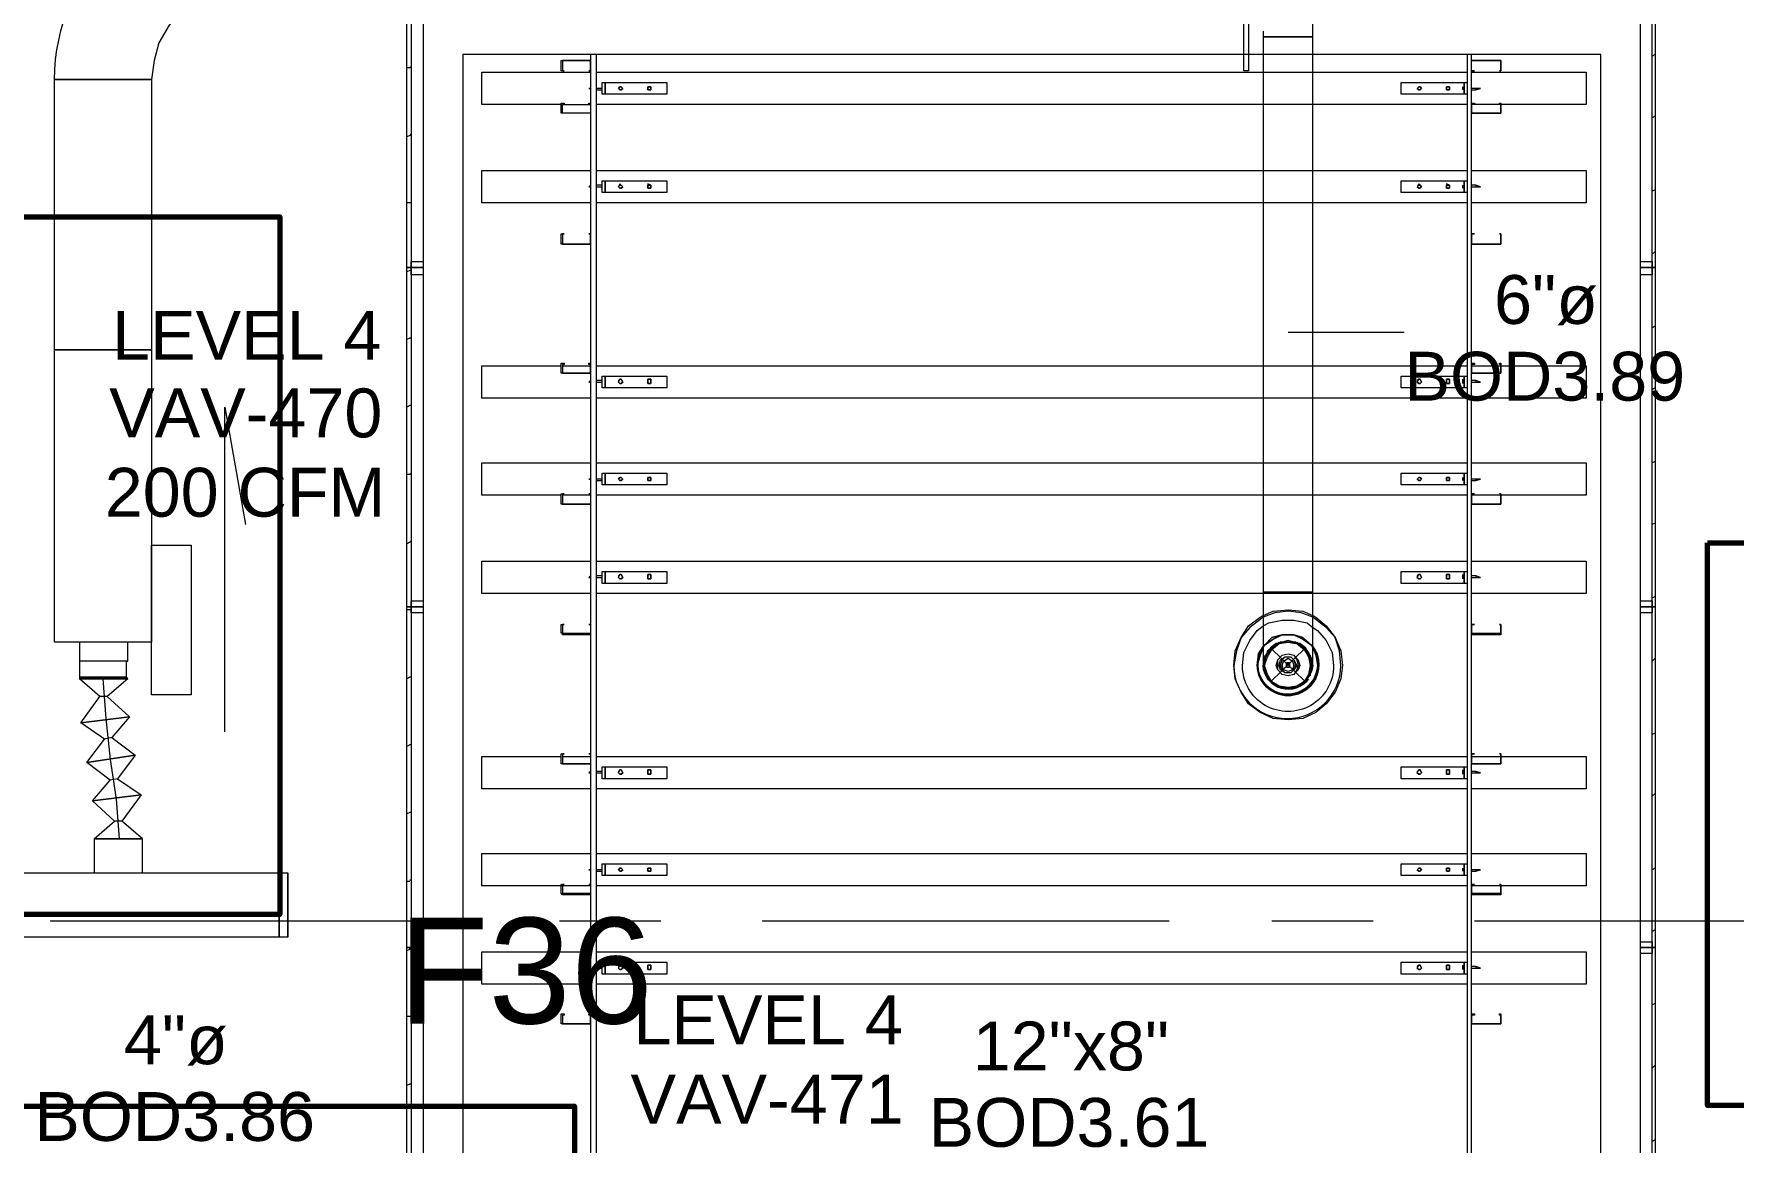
# Model space of a CAD drawing. Header units: metres. Extents: x 39 to 278, y -7 to 151.
# Drawn here: x 76.06 to 81.36, y 15.42 to 18.88 of the extents above; entities that cross this region are included whole.
import ezdxf

# ---------------------------------------------------------------- set-up
doc = ezdxf.new("R2010")
doc.units = ezdxf.units.M
doc.layers.add('HVAC - Ductos', color=5, linetype='Continuous', lineweight=50)
doc.layers.add('PDF_Geometry', color=7, linetype='Continuous', true_color=0xaaaaaa)
doc.layers.add('PDF_Text', color=7, linetype='Continuous')
doc.styles.add('PDF Arial-BoldMT-Identity-H', font='arial.ttf')
doc.styles.add('PDF Helvetica', font='')
doc.styles.get('PDF Helvetica').set_extended_font_data('Helvetica')

msp = doc.modelspace()

# ---------------------------------------------------------------- linework, layer by layer
at = {"layer": 'HVAC - Ductos', "lineweight": 0}
for points in [[(76.7307, 19.3498), (76.7307, 19.0427), (76.6711, 19.0382), (76.6115, 19.0198), (76.5611, 18.9923), (76.5153, 18.9556), (76.4786, 18.9098), (76.4465, 18.8548), (76.4328, 18.7998), (76.4236, 18.7402), (76.1211, 18.7402, -0.409417)], [(79.8749, 16.9114, 1.306953), (80.049, 16.9664), (80.0582, 16.9436), (80.0628, 16.9114, -1.325663), (79.8932, 16.9664), (79.884, 16.9436), (79.8749, 16.9114, 0.970245), (80.0674, 16.9114), (80.0628, 16.9481), (80.049, 16.971, -1.361524)], [(79.8932, 16.9114, 0.700946), (80.0353, 16.8702, -0.69731)]]:
    msp.add_lwpolyline(points, format="xyb", close=True, dxfattribs=at)
for points in [[(79.8932, 18.9648), (79.8932, 18.9465), (79.8474, 18.9465), (79.8474, 18.7677), (79.8336, 18.7677), (79.8336, 18.9465), (79.8474, 18.9465)], [(79.8932, 18.8914), (79.8932, 18.8732), (79.8978, 18.8732), (79.907, 18.8732), (79.9162, 18.8732), (79.9345, 18.8732), (79.9528, 18.8732), (79.9712, 18.8732), (79.9895, 18.8732), (80.0078, 18.8732), (80.0262, 18.8732), (80.0353, 18.8732), (80.0445, 18.8732), (80.049, 18.8732), (80.049, 18.9648)], [(79.9712, 17.9519), (80.3332, 17.9519)], [(76.6528, 16.7052), (76.6528, 17.7181), (76.7169, 17.3515)], [(80.049, 16.9114), (80.049, 16.9206), (80.049, 16.939), (80.049, 16.9664), (80.049, 17.0077), (80.049, 17.0536), (80.049, 17.1086), (80.049, 17.1406), (80.0445, 17.1406), (80.0353, 17.1406), (80.0262, 17.1406), (80.0078, 17.1406), (79.9895, 17.1406), (79.9712, 17.1406), (79.9528, 17.1406), (79.9345, 17.1406), (79.9162, 17.1406), (79.907, 17.1406), (79.8978, 17.1406), (79.8932, 17.1406), (79.8932, 17.0902), (79.8932, 17.0398), (79.8932, 16.994), (79.8932, 16.9573), (79.8932, 16.9298), (79.8932, 16.916)], [(79.8932, 17.0673), (79.9253, 17.081), (79.9712, 17.0856), (80.017, 17.081), (80.049, 17.0673)], [(79.8932, 17.0627), (79.8886, 17.0581), (79.852, 17.0306), (79.8245, 16.9986), (79.8108, 16.9573), (79.8016, 16.9114), (79.8062, 16.9573), (79.8245, 16.9986), (79.8474, 17.0352), (79.884, 17.0627), (79.8932, 17.0673)], [(80.049, 17.0627), (80.0124, 17.0765), (79.9712, 17.081), (79.9299, 17.0765), (79.8932, 17.0627)], [(79.8932, 17.0352), (79.9116, 17.0444), (79.9528, 17.0536), (79.9895, 17.0536), (80.0308, 17.0444), (80.049, 17.0306)], [(76.3503, 16.9252), (76.3503, 16.9848), (76.3457, 16.9848), (76.3411, 16.9848), (76.3274, 16.9848), (76.309, 16.9848), (76.2907, 16.9848), (76.2724, 16.9848), (76.2541, 16.9848), (76.2403, 16.9848), (76.2265, 16.9848), (76.2128, 16.9848), (76.2036, 16.9848), (76.199, 16.9848), (76.199, 16.9252), (76.199, 16.8748), (76.199, 16.8702), (76.2036, 16.8702), (76.2174, 16.8702), (76.2449, 16.8702), (76.2724, 16.8702), (76.2998, 16.8702), (76.3274, 16.8702), (76.3411, 16.8702), (76.3503, 16.8702), (76.2861, 16.8152), (76.2632, 16.8152)], [(80.0445, 16.9206), (80.0445, 16.9344), (80.0353, 16.9527), (80.0262, 16.9664), (80.0078, 16.9802), (79.9895, 16.9848), (79.9712, 16.9894), (79.9528, 16.9848), (79.9345, 16.9802), (79.9162, 16.9664), (79.907, 16.9527), (79.8978, 16.9344), (79.8978, 16.9206)], [(79.8978, 16.939), (79.9024, 16.9436), (79.9208, 16.9664), (79.9345, 16.9756), (79.9528, 16.9848), (79.9712, 16.9848), (79.9895, 16.9848), (80.0078, 16.9756), (80.0216, 16.9664), (80.0353, 16.9481), (80.0399, 16.9344), (80.0445, 16.9114), (80.0399, 16.8931), (80.0353, 16.8748), (80.0216, 16.861), (80.0078, 16.8473), (79.9895, 16.8427), (79.9712, 16.8381), (79.9528, 16.8427), (79.9345, 16.8473), (79.9208, 16.861), (79.907, 16.8748), (79.8978, 16.8931), (79.8978, 16.9114), (79.8978, 16.9344), (79.907, 16.9481), (79.9208, 16.9664), (79.939, 16.9802), (79.9436, 16.9848)], [(79.9436, 16.9848), (79.9436, 16.9848)], [(79.9436, 16.9802), (79.9712, 16.9848), (79.994, 16.9802)], [(79.9986, 16.9848), (80.0032, 16.9802), (80.0216, 16.9664), (80.0353, 16.9436)], [(79.9986, 16.9848), (79.9986, 16.9848)], [(79.9024, 16.8885), (79.8978, 16.9114), (79.9024, 16.939)], [(79.9024, 16.9436), (79.9024, 16.9436)], [(80.0399, 16.9436), (80.0399, 16.939), (80.0445, 16.9114), (80.0399, 16.8885)], [(80.0399, 16.9436), (80.0399, 16.9436)], [(76.2861, 16.8152), (76.3549, 16.751), (76.2036, 16.7327), (76.2632, 16.8152), (76.199, 16.8702), (76.2036, 16.8702), (76.2174, 16.8702), (76.2449, 16.8702), (76.2724, 16.8702), (76.2998, 16.8702), (76.3274, 16.8702), (76.3411, 16.8702), (76.3503, 16.8702), (76.199, 16.8702), (76.3503, 16.8702), (76.3457, 16.8748), (76.3411, 16.8748), (76.3274, 16.8748), (76.2998, 16.8748), (76.2724, 16.8748), (76.2449, 16.8748), (76.2219, 16.8748), (76.2036, 16.8748), (76.199, 16.8748), (76.2036, 16.8748), (76.2219, 16.8748), (76.2449, 16.8748), (76.2724, 16.8748), (76.2998, 16.8748), (76.3274, 16.8748), (76.3411, 16.8748), (76.3457, 16.8748), (76.3457, 16.9252), (76.3503, 16.9252), (76.3457, 16.9252), (76.3411, 16.9252), (76.3274, 16.9252), (76.309, 16.9252), (76.2907, 16.9252), (76.2724, 16.9252), (76.2541, 16.9252), (76.2357, 16.9252), (76.2174, 16.9252), (76.2082, 16.9252), (76.199, 16.9252)], [(76.3274, 16.9252), (76.309, 16.9252), (76.2907, 16.9252), (76.2724, 16.9252), (76.2541, 16.9252), (76.2357, 16.9252), (76.2219, 16.9252)], [(79.8932, 16.916), (79.8932, 16.9114)], [(79.8932, 16.9114), (79.8932, 16.9114)], [(79.9024, 16.8794), (79.9024, 16.884), (79.8978, 16.8885)], [(79.939, 16.8473), (79.9208, 16.861), (79.9024, 16.884)], [(80.0353, 16.884), (80.0216, 16.861), (80.0032, 16.8473)], [(80.0399, 16.8885), (80.0399, 16.884), (80.0399, 16.8794)], [(80.049, 16.9114), (80.049, 16.9114)], [(80.049, 16.9114), (80.049, 16.9114)], [(80.049, 16.9114), (80.049, 16.9114)], [(76.2724, 16.8702), (76.2815, 16.7464), (76.2952, 16.6181), (76.3136, 16.4944), (76.3228, 16.3706)], [(79.9436, 16.8427), (79.939, 16.8427)], [(79.994, 16.8427), (79.9712, 16.8381), (79.9436, 16.8427)], [(80.0032, 16.8427), (79.9986, 16.8427)], [(80.0353, 16.8702), (80.0353, 16.8702)], [(80.0353, 16.8702), (80.0353, 16.8702)], [(76.2998, 16.6868), (76.3732, 16.6319), (76.2219, 16.609), (76.2769, 16.6823), (76.2036, 16.7327), (76.3549, 16.751), (76.2998, 16.6868), (76.2769, 16.6823)], [(76.3182, 16.5585), (76.3915, 16.5081), (76.2403, 16.4898), (76.2952, 16.554), (76.2219, 16.609), (76.3732, 16.6319), (76.3182, 16.5585), (76.2952, 16.554)], [(76.2449, 16.3706), (76.2449, 16.2652), (76.2495, 16.2652), (76.2541, 16.2652), (76.2678, 16.2652), (76.2861, 16.2652), (76.3044, 16.2652), (76.3228, 16.2652), (76.3411, 16.2652), (76.3595, 16.2652), (76.3778, 16.2652), (76.3869, 16.2652), (76.3961, 16.2652), (76.3961, 16.3706), (76.2449, 16.3706), (76.309, 16.4256), (76.2403, 16.4898), (76.3915, 16.5081), (76.3319, 16.4256), (76.309, 16.4256)], [(76.3961, 16.3706), (76.3319, 16.4256)], [(76.8498, 16.0635), (76.8224, 16.0635), (76.8224, 16.2652), (76.8498, 16.2652)], [(76.8498, 16.2652), (76.8498, 16.0635), (76.8498, 16.2652)]]:
    msp.add_lwpolyline(points, dxfattribs=at)
for points in [[(79.8932, 17.1406), (79.8978, 17.1406), (79.907, 17.1406), (79.9162, 17.1406), (79.9345, 17.1406), (79.9528, 17.1406), (79.9712, 17.1406), (79.9895, 17.1406), (80.0078, 17.1406), (80.0262, 17.1406), (80.0353, 17.1406), (80.0445, 17.1406), (80.049, 17.1406), (80.049, 18.8732), (80.0445, 18.8732), (80.0353, 18.8732), (80.0262, 18.8732), (80.0078, 18.8732), (79.9895, 18.8732), (79.9712, 18.8732), (79.9528, 18.8732), (79.9345, 18.8732), (79.9162, 18.8732), (79.907, 18.8732), (79.8978, 18.8732), (79.8932, 18.8732)], [(76.1211, 17.8969), (76.1211, 18.7402), (76.4236, 18.7402), (76.4236, 17.8969)], [(76.1211, 16.9848), (76.1211, 17.8969), (76.4236, 17.8969), (76.4236, 16.9848)], [(76.5474, 16.8198), (76.4236, 16.8198), (76.4236, 17.2873), (76.5474, 17.2873)], [(79.8932, 16.9664), (79.8978, 16.9756), (79.9253, 16.994), (79.9528, 17.0077), (79.9895, 17.0077), (80.017, 16.994), (80.0445, 16.9756), (80.017, 16.9986), (79.9895, 17.0077), (79.9528, 17.0077), (79.9208, 16.9986), (79.8978, 16.9756), (79.8932, 16.971), (79.8978, 16.9756)], [(80.0445, 16.9756), (80.017, 16.994), (79.9895, 17.0077), (79.9528, 17.0077), (79.9253, 16.994), (79.8978, 16.9756), (79.9208, 16.9986), (79.9528, 17.0077), (79.9895, 17.0077), (80.017, 16.9986), (80.0445, 16.9756), (80.049, 16.971), (80.0445, 16.9756), (80.049, 16.9664)], [(80.0353, 16.884), (80.0216, 16.861), (79.9986, 16.8473), (79.9712, 16.8427), (79.9436, 16.8473), (79.9208, 16.861), (79.907, 16.884), (79.8978, 16.9114), (79.907, 16.939), (79.9208, 16.9618), (79.9436, 16.9802), (79.9712, 16.9848), (79.9986, 16.9802), (80.0216, 16.9618), (80.0353, 16.939), (80.0399, 16.9114)], [(79.8932, 16.971), (79.8795, 16.9481), (79.8749, 16.9114), (79.8795, 16.9481)], [(80.0032, 16.8977), (79.9895, 16.884), (79.9712, 16.8794), (79.9528, 16.884), (79.939, 16.8977), (79.9345, 16.9114), (79.939, 16.9298), (79.9528, 16.9436), (79.9712, 16.9481), (79.9895, 16.9436), (80.0032, 16.9298), (80.0078, 16.9114)], [(79.9986, 16.8977), (79.9895, 16.884), (79.9712, 16.8794), (79.9528, 16.884), (79.939, 16.8977), (79.939, 16.9114), (79.939, 16.9298), (79.9528, 16.9436), (79.9712, 16.9481), (79.9895, 16.9436), (79.9986, 16.9298), (80.0032, 16.9114)], [(79.9895, 16.8977), (79.9803, 16.8885), (79.962, 16.8885), (79.9482, 16.8977), (79.9436, 16.9114), (79.9482, 16.9298), (79.962, 16.939), (79.9803, 16.939), (79.9895, 16.9298), (79.9986, 16.9114)], [(79.9895, 16.8977), (79.9803, 16.8885), (79.962, 16.8885), (79.9528, 16.8977), (79.9482, 16.9114), (79.9528, 16.9298), (79.962, 16.939), (79.9803, 16.939), (79.9895, 16.9298), (79.994, 16.9114)], [(79.9849, 16.8977), (79.9712, 16.8931), (79.9574, 16.8977), (79.9528, 16.9114), (79.9574, 16.9252), (79.9712, 16.9344), (79.9849, 16.9252), (79.9895, 16.9114)], [(76.199, 16.8748), (76.2082, 16.8748), (76.2219, 16.8748), (76.2357, 16.8748), (76.2541, 16.8748), (76.2724, 16.8748), (76.2907, 16.8748), (76.309, 16.8748), (76.3274, 16.8748), (76.3365, 16.8748), (76.3457, 16.8748), (76.3365, 16.8748), (76.3274, 16.8748), (76.309, 16.8748), (76.2907, 16.8748), (76.2724, 16.8748), (76.2541, 16.8748), (76.2357, 16.8748), (76.2219, 16.8748), (76.2082, 16.8748)], [(79.8978, 16.9206), (79.8932, 16.9114)], [(79.9666, 16.916), (79.9666, 16.9114), (79.9666, 16.9206), (79.9758, 16.9206), (79.9758, 16.9114), (79.9758, 16.916)], [(79.9758, 16.9069), (79.9758, 16.9114), (79.9758, 16.9069), (79.9666, 16.9069), (79.9666, 16.9114), (79.9666, 16.9069)], [(80.0353, 16.8748), (80.0445, 16.8931), (80.049, 16.9114), (80.0445, 16.9206), (80.049, 16.9114), (80.0445, 16.8931)], [(76.3228, 16.3706), (76.3044, 16.3706), (76.2861, 16.3706), (76.2678, 16.3706), (76.2541, 16.3706), (76.2495, 16.3706), (76.2449, 16.3706), (76.2495, 16.3706), (76.2541, 16.3706), (76.2678, 16.3706), (76.2861, 16.3706), (76.3044, 16.3706), (76.3228, 16.3706), (76.3411, 16.3706), (76.3595, 16.3706), (76.3778, 16.3706), (76.3869, 16.3706), (76.3961, 16.3706), (76.3869, 16.3706), (76.3778, 16.3706), (76.3595, 16.3706), (76.3411, 16.3706)], [(73.5269, 16.2652), (76.8224, 16.2652), (76.8224, 16.0635), (73.5269, 16.0635)]]:
    msp.add_lwpolyline(points, close=True, dxfattribs=at)
for points in [[(80.049, 17.0673), (80.0582, 17.0627), (80.0903, 17.0352), (80.1178, 16.9986), (80.1362, 16.9573), (80.1408, 16.9114), (80.1362, 16.8702), (80.1178, 16.829), (80.0903, 16.7923), (80.0582, 16.7648), (80.017, 16.7464), (79.9712, 16.7418), (79.9253, 16.7464), (79.884, 16.7648), (79.8474, 16.7923), (79.8245, 16.829), (79.8062, 16.8702), (79.8016, 16.9114, 0.986365), (80.1362, 16.9114), (80.1316, 16.9573), (80.1178, 16.9986), (80.0903, 17.0306), (80.0536, 17.0581), (80.049, 17.0627)], [(80.049, 17.0306), (80.0628, 17.0214), (80.0903, 16.9894), (80.1086, 16.9527), (80.1132, 16.9114, -1.008371), (79.8291, 16.9114), (79.8336, 16.9527), (79.852, 16.9894), (79.8749, 17.0214), (79.8932, 17.0352)]]:
    msp.add_lwpolyline(points, format="xyb", dxfattribs=at)
at = {"layer": 'PDF_Geometry', "lineweight": 0}
for points in [[(77.3952, 23.2457), (77.3952, 20.2711), (77.2715, 20.2711), (77.2715, 14.9819), (77.2624, 14.9864), (77.2624, 14.9819), (77.2624, 14.9864), (77.2715, 14.9864)], [(81.0712, 14.9819), (81.0712, 20.2711)], [(80.5303, 14.9819), (80.544, 14.9819), (80.544, 18.8182), (80.5303, 18.8182), (80.5303, 14.9819), (77.8124, 14.9819), (77.8124, 18.8182), (77.794, 18.8182), (77.794, 14.9819), (77.707, 14.9819), (77.707, 15.0094), (77.7115, 15.0094), (77.7024, 15.0094), (77.7024, 14.9819), (77.707, 14.9819), (77.5374, 14.9819)], [(77.794, 18.7677), (77.7894, 18.7677), (77.794, 18.7677), (77.794, 18.7998), (77.707, 18.7998), (77.707, 18.7677), (77.7115, 18.7677), (77.7024, 18.7677), (77.7024, 18.7998), (77.707, 18.7998), (77.794, 18.7998)], [(77.707, 18.7998), (77.707, 18.7998)], [(77.794, 18.7998), (77.794, 18.7998)], [(77.794, 18.7998), (77.794, 18.7998)], [(80.544, 18.7677), (80.544, 18.7998), (80.6358, 18.7998), (80.6358, 18.7677), (80.6312, 18.7677), (80.6358, 18.7677), (80.6358, 18.7998), (80.544, 18.7998)], [(80.544, 18.7998), (80.544, 18.7998)], [(80.544, 18.7998), (80.544, 18.7998)], [(80.6358, 18.7998), (80.6358, 18.7998)], [(80.6358, 18.7998), (80.6358, 18.7998)], [(81.117, 18.8182), (81.1078, 18.8136)], [(77.2349, 18.7814), (77.2303, 18.7769), (77.2211, 18.7769)], [(77.7024, 18.6623), (77.4549, 18.6623), (77.4549, 18.7632), (77.794, 18.7632)], [(77.7115, 18.7677), (77.7115, 18.7677)], [(77.7894, 18.7677), (77.7894, 18.7677)], [(77.8124, 18.7632), (80.5303, 18.7632)], [(80.544, 18.7632), (80.9016, 18.7632), (80.9016, 18.6623), (80.6358, 18.6623), (80.544, 18.6623)], [(80.5532, 18.7677), (80.5532, 18.7677)], [(80.6312, 18.7677), (80.6312, 18.7677)], [(77.7894, 18.7127), (77.794, 18.7127), (77.7894, 18.7127)], [(77.8307, 18.7127), (77.8124, 18.7127)], [(77.8124, 18.7082), (77.8307, 18.7082)], [(77.8398, 18.7173), (77.8398, 18.7173)], [(77.8398, 18.7082), (77.8398, 18.7036)], [(80.5212, 18.7173), (80.5212, 18.7173)], [(80.5212, 18.7036), (80.5212, 18.7082)], [(80.544, 18.7082), (80.5578, 18.7082), (80.5716, 18.7127), (80.5578, 18.7127), (80.544, 18.7127)], [(80.5578, 18.7127), (80.5578, 18.7082)], [(80.5578, 18.7127), (80.5578, 18.7127)], [(77.794, 18.6348), (77.707, 18.6348), (77.707, 18.6623), (77.794, 18.6623), (77.794, 18.6348), (77.707, 18.6348), (77.7024, 18.6348), (77.7024, 18.6669), (77.7115, 18.6669), (77.7115, 18.6623), (77.707, 18.6623)], [(77.707, 18.6348), (77.707, 18.6348)], [(77.794, 18.6623), (77.7894, 18.6623), (77.7894, 18.6669), (77.794, 18.6669)], [(77.794, 18.6348), (77.794, 18.6348)], [(77.794, 18.6348), (77.794, 18.6348)], [(80.5303, 18.6623), (77.8124, 18.6623)], [(80.544, 18.6669), (80.5532, 18.6669), (80.5532, 18.6623), (80.544, 18.6623), (80.544, 18.6348), (80.6358, 18.6348), (80.6358, 18.6623), (80.6312, 18.6623), (80.6312, 18.6669), (80.6358, 18.6669), (80.6358, 18.6348), (80.544, 18.6348)], [(80.544, 18.6348), (80.544, 18.6348)], [(80.544, 18.6348), (80.544, 18.6348)], [(80.6358, 18.6348), (80.6358, 18.6348)], [(80.6358, 18.6348), (80.6358, 18.6348)], [(81.117, 18.6256), (81.1078, 18.621)], [(77.2349, 18.5706), (77.2303, 18.566), (77.2211, 18.5614)], [(77.794, 18.3552), (77.4549, 18.3552), (77.4549, 18.456), (77.794, 18.456)], [(77.8124, 18.456), (80.5303, 18.456)], [(77.8398, 18.4148), (77.8398, 18.4102)], [(80.5212, 18.4102), (80.5212, 18.4148)], [(80.544, 18.456), (80.9016, 18.456), (80.9016, 18.3552), (80.544, 18.3552)], [(77.794, 18.4102), (77.7894, 18.4056), (77.794, 18.4056)], [(77.8307, 18.4102), (77.8124, 18.4102)], [(77.8124, 18.4056), (77.8307, 18.4056)], [(77.8398, 18.401), (77.8398, 18.401)], [(80.5212, 18.401), (80.5212, 18.401)], [(80.544, 18.4056), (80.5578, 18.4056), (80.5716, 18.4056), (80.5578, 18.4102), (80.544, 18.4102)], [(80.5578, 18.4102), (80.5578, 18.4056)], [(80.5578, 18.4056), (80.5578, 18.4056)], [(81.117, 18.3964), (81.1078, 18.3919)], [(77.2349, 18.3552), (77.2303, 18.3552), (77.2211, 18.3552)], [(80.5303, 18.3552), (77.8124, 18.3552)], [(77.7115, 18.259), (77.7115, 18.259)], [(77.7894, 18.259), (77.7894, 18.259)], [(77.794, 18.2269), (77.794, 18.2314), (77.794, 18.259)], [(80.544, 18.259), (80.5532, 18.259), (80.544, 18.259), (80.544, 18.2314), (80.544, 18.2269), (80.6358, 18.2269), (80.6358, 18.2314), (80.6358, 18.259), (80.6358, 18.2314), (80.6358, 18.2269), (80.544, 18.2269)], [(80.5532, 18.259), (80.5532, 18.259)], [(80.6312, 18.259), (80.6312, 18.259)], [(77.794, 18.2269), (77.794, 18.2269)], [(80.544, 18.2269), (80.544, 18.2269)], [(81.117, 18.204), (81.1078, 18.1948)], [(77.2349, 18.1444), (77.2303, 18.1444), (77.2211, 18.1398)], [(81.117, 17.9702), (81.1078, 17.9656)], [(77.2349, 17.9336), (77.2303, 17.9336), (77.2211, 17.929)], [(77.794, 17.7456), (77.4549, 17.7456), (77.4549, 17.8464), (77.7024, 17.8464)], [(77.707, 17.8464), (77.794, 17.8464)], [(77.794, 17.8236), (77.794, 17.851), (77.7894, 17.851), (77.7894, 17.8556), (77.794, 17.8556)], [(77.8124, 17.8464), (80.5303, 17.8464)], [(80.544, 17.8556), (80.5532, 17.8556), (80.5532, 17.851), (80.544, 17.851), (80.544, 17.8236), (80.6358, 17.8236), (80.6358, 17.851), (80.6312, 17.851), (80.6312, 17.8556), (80.6358, 17.8556), (80.6358, 17.8236), (80.544, 17.8236)], [(80.544, 17.8464), (80.6358, 17.8464), (80.9016, 17.8464), (80.9016, 17.7456), (80.544, 17.7456)], [(77.707, 17.8236), (77.707, 17.8236)], [(77.794, 17.8006), (77.7894, 17.796), (77.794, 17.796)], [(77.794, 17.8236), (77.794, 17.8236)], [(77.794, 17.8236), (77.794, 17.8236)], [(77.8307, 17.8006), (77.8124, 17.8006)], [(77.8124, 17.796), (77.8307, 17.796)], [(77.8398, 17.8052), (77.8398, 17.8006)], [(77.8398, 17.7914), (77.8398, 17.7914)], [(80.5212, 17.8006), (80.5212, 17.8052)], [(80.5212, 17.7914), (80.5212, 17.7914)], [(80.544, 17.8236), (80.544, 17.8236)], [(80.544, 17.8236), (80.544, 17.8236)], [(80.544, 17.796), (80.5578, 17.796), (80.5716, 17.796), (80.5578, 17.8006), (80.544, 17.8006)], [(80.5578, 17.8006), (80.5578, 17.796)], [(80.5578, 17.796), (80.5578, 17.796)], [(80.6358, 17.8236), (80.6358, 17.8236)], [(80.6358, 17.8236), (80.6358, 17.8236)], [(81.117, 17.7777), (81.1078, 17.7731)], [(77.2349, 17.7227), (77.2303, 17.7227), (77.2211, 17.7181)], [(80.5303, 17.7456), (77.8124, 17.7456)], [(77.2349, 17.5118), (77.2303, 17.5073), (77.2211, 17.5073)], [(77.7024, 17.4431), (77.4549, 17.4431), (77.4549, 17.544), (77.794, 17.544)], [(77.8124, 17.544), (80.5303, 17.544)], [(80.544, 17.544), (80.9016, 17.544), (80.9016, 17.4431), (80.6358, 17.4431), (80.544, 17.4431)], [(81.117, 17.5486), (81.1078, 17.544)], [(77.7894, 17.4936), (77.794, 17.4936), (77.7894, 17.4936)], [(77.8307, 17.4936), (77.8124, 17.4936)], [(77.8124, 17.489), (77.8307, 17.489)], [(77.8398, 17.4981), (77.8398, 17.4981)], [(77.8398, 17.489), (77.8398, 17.4844)], [(80.5212, 17.4981), (80.5212, 17.4981)], [(80.5212, 17.4844), (80.5212, 17.489)], [(80.544, 17.489), (80.5578, 17.489), (80.5716, 17.4936), (80.5578, 17.4936), (80.544, 17.4936)], [(80.5578, 17.4936), (80.5578, 17.489)], [(80.5578, 17.4936), (80.5578, 17.4936)], [(77.794, 17.4477), (77.794, 17.4156), (77.707, 17.4156), (77.7024, 17.4156), (77.7024, 17.4477), (77.7115, 17.4477), (77.707, 17.4477), (77.707, 17.4156), (77.794, 17.4156)], [(77.794, 17.4431), (77.707, 17.4431)], [(77.707, 17.4156), (77.707, 17.4156)], [(77.7115, 17.4477), (77.7115, 17.4477)], [(77.7894, 17.4477), (77.7894, 17.4477)], [(77.794, 17.4156), (77.794, 17.4156)], [(77.794, 17.4156), (77.794, 17.4156)], [(80.5303, 17.4431), (77.8124, 17.4431)], [(80.544, 17.4477), (80.5532, 17.4477), (80.544, 17.4477), (80.544, 17.4156), (80.6358, 17.4156), (80.6358, 17.4477), (80.6358, 17.4156), (80.544, 17.4156)], [(80.544, 17.4156), (80.544, 17.4156)], [(80.544, 17.4156), (80.544, 17.4156)], [(80.5532, 17.4477), (80.5532, 17.4477)], [(80.6312, 17.4477), (80.6312, 17.4477)], [(80.6358, 17.4156), (80.6358, 17.4156)], [(80.6358, 17.4156), (80.6358, 17.4156)], [(81.117, 17.356), (81.1078, 17.3515)], [(77.2349, 17.301), (77.2303, 17.2964), (77.2211, 17.2918)], [(77.794, 17.136), (77.4549, 17.136), (77.4549, 17.2368), (77.794, 17.2368)], [(77.794, 17.191), (77.7894, 17.1864), (77.794, 17.1864)], [(77.8124, 17.2368), (80.5303, 17.2368)], [(77.8307, 17.191), (77.8124, 17.191)], [(77.8398, 17.1956), (77.8398, 17.191)], [(80.5212, 17.191), (80.5212, 17.1956)], [(80.544, 17.2368), (80.9016, 17.2368), (80.9016, 17.136), (80.544, 17.136)], [(80.544, 17.1864), (80.5578, 17.1864), (80.5716, 17.1864), (80.5578, 17.191), (80.544, 17.191)], [(80.5578, 17.191), (80.5578, 17.1864)], [(77.8124, 17.1864), (77.8307, 17.1864)], [(77.8398, 17.1819), (77.8398, 17.1819)], [(80.5212, 17.1819), (80.5212, 17.1819)], [(80.5578, 17.1864), (80.5578, 17.1864)], [(77.2349, 17.0856), (77.2303, 17.0856), (77.2211, 17.0856)], [(80.5303, 17.136), (77.8124, 17.136)], [(81.117, 17.1268), (81.1078, 17.1223)], [(77.794, 17.0398), (77.794, 17.0123), (77.794, 17.0077), (77.707, 17.0077), (77.707, 17.0123), (77.7024, 17.0123), (77.7024, 17.0398), (77.7115, 17.0398), (77.707, 17.0398), (77.707, 17.0123), (77.794, 17.0123)], [(77.7115, 17.0398), (77.7115, 17.0398)], [(77.7894, 17.0398), (77.7894, 17.0398)], [(80.544, 17.0398), (80.5532, 17.0398), (80.544, 17.0398), (80.544, 17.0123), (80.6358, 17.0123), (80.6358, 17.0398), (80.6358, 17.0123), (80.6358, 17.0077), (80.544, 17.0077), (80.544, 17.0123)], [(80.5532, 17.0398), (80.5532, 17.0398)], [(80.6312, 17.0398), (80.6312, 17.0398)], [(77.707, 17.0123), (77.707, 17.0123)], [(77.794, 17.0123), (77.794, 17.0123)], [(80.544, 17.0123), (80.544, 17.0123)], [(80.6358, 17.0123), (80.6358, 17.0123)], [(81.117, 16.9344), (81.1078, 16.9252)], [(77.2349, 16.8748), (77.2303, 16.8748), (77.2211, 16.8702)], [(77.2349, 16.664), (77.2303, 16.664), (77.2211, 16.6594)], [(81.117, 16.7006), (81.1078, 16.696)], [(77.794, 16.5265), (77.4549, 16.5265), (77.4549, 16.6273), (77.7024, 16.6273)], [(77.794, 16.6364), (77.794, 16.6044), (77.707, 16.6044), (77.7024, 16.6044), (77.7024, 16.6364), (77.7115, 16.6364), (77.707, 16.6364), (77.707, 16.6044), (77.794, 16.6044)], [(77.707, 16.6273), (77.794, 16.6273)], [(77.7115, 16.6364), (77.7115, 16.6364)], [(77.7894, 16.6364), (77.7894, 16.6364)], [(77.8124, 16.6273), (80.5303, 16.6273)], [(80.544, 16.6364), (80.5532, 16.6364), (80.544, 16.6364), (80.544, 16.6044), (80.6358, 16.6044), (80.6358, 16.6364), (80.6358, 16.6044), (80.544, 16.6044)], [(80.544, 16.6273), (80.6358, 16.6273), (80.9016, 16.6273), (80.9016, 16.5265), (80.544, 16.5265)], [(80.5532, 16.6364), (80.5532, 16.6364)], [(80.6312, 16.6364), (80.6312, 16.6364)], [(77.707, 16.6044), (77.707, 16.6044)], [(77.794, 16.5814), (77.7894, 16.5768), (77.794, 16.5768)], [(77.794, 16.6044), (77.794, 16.6044)], [(77.794, 16.6044), (77.794, 16.6044)], [(77.8307, 16.5814), (77.8124, 16.5814)], [(77.8124, 16.5768), (77.8307, 16.5768)], [(77.8398, 16.586), (77.8398, 16.5814)], [(77.8398, 16.5722), (77.8398, 16.5722)], [(80.5212, 16.5814), (80.5212, 16.586)], [(80.5212, 16.5722), (80.5212, 16.5722)], [(80.544, 16.6044), (80.544, 16.6044)], [(80.544, 16.6044), (80.544, 16.6044)], [(80.544, 16.5768), (80.5578, 16.5768), (80.5716, 16.5768), (80.5578, 16.5814), (80.544, 16.5814)], [(80.5578, 16.5814), (80.5578, 16.5768)], [(80.5578, 16.5768), (80.5578, 16.5768)], [(80.6358, 16.6044), (80.6358, 16.6044)], [(80.6358, 16.6044), (80.6358, 16.6044)], [(80.5303, 16.5265), (77.8124, 16.5265)], [(81.117, 16.5127), (81.1078, 16.5035)], [(77.2349, 16.4531), (77.2303, 16.4531), (77.2211, 16.4485)], [(77.794, 16.224), (77.7024, 16.224), (77.4549, 16.224), (77.4549, 16.3248), (77.794, 16.3248)], [(77.8124, 16.3248), (80.5303, 16.3248)], [(80.544, 16.3248), (80.9016, 16.3248), (80.9016, 16.224), (80.6358, 16.224), (80.544, 16.224)], [(77.2303, 16.2377), (77.2211, 16.2377)], [(77.2349, 16.2423), (77.2303, 16.2423)], [(77.7894, 16.2744), (77.794, 16.2744), (77.7894, 16.2744)], [(77.8307, 16.2744), (77.8124, 16.2744)], [(77.8124, 16.2698), (77.8307, 16.2698)], [(77.8398, 16.279), (77.8398, 16.279)], [(77.8398, 16.2698), (77.8398, 16.2652)], [(80.5212, 16.279), (80.5212, 16.279)], [(80.5212, 16.2652), (80.5212, 16.2698)], [(80.544, 16.2698), (80.5578, 16.2698), (80.5716, 16.2744), (80.5578, 16.2744), (80.544, 16.2744)], [(80.5578, 16.2744), (80.5578, 16.2698)], [(80.5578, 16.2744), (80.5578, 16.2744)], [(81.117, 16.279), (81.1078, 16.2744)], [(77.794, 16.2285), (77.794, 16.201), (77.794, 16.1964), (77.707, 16.1964), (77.7024, 16.201), (77.7024, 16.2285), (77.7115, 16.2285), (77.707, 16.2285), (77.707, 16.201), (77.794, 16.201)], [(77.707, 16.201), (77.707, 16.201)], [(77.7115, 16.2285), (77.7115, 16.2285)], [(77.7894, 16.2285), (77.7894, 16.2285)], [(77.794, 16.201), (77.794, 16.201)], [(80.5303, 16.224), (77.8124, 16.224)], [(80.544, 16.2285), (80.5532, 16.2285), (80.544, 16.2285), (80.544, 16.201), (80.6358, 16.201), (80.6358, 16.2285), (80.6358, 16.201), (80.6358, 16.1964), (80.544, 16.1964)], [(80.544, 16.201), (80.544, 16.201)], [(80.544, 16.1964), (80.544, 16.1964)], [(80.5532, 16.2285), (80.5532, 16.2285)], [(80.6312, 16.2285), (80.6312, 16.2285)], [(80.6358, 16.201), (80.6358, 16.201)], [(77.377, 16.114), (76.1074, 16.114)], [(78.014, 16.114), (77.6978, 16.114)], [(79.5999, 16.114), (78.3303, 16.114)], [(80.237, 16.114), (79.9208, 16.114)], [(81.8228, 16.114), (80.5532, 16.114)], [(81.117, 16.0864), (81.1078, 16.0819)], [(77.2211, 16.0222), (77.2303, 16.0268), (77.2349, 16.0314), (77.2349, 16.0498), (77.2715, 16.0498), (77.2715, 16.0314), (77.2349, 16.0314), (77.2349, 14.9773), (77.2211, 14.9773), (77.2211, 13.891), (77.2349, 13.891), (77.2349, 14.9773), (77.2211, 14.9773)], [(77.2211, 13.671), (77.2349, 13.671), (77.2349, 13.891), (77.2211, 13.891), (77.2211, 13.671), (77.2349, 13.671), (77.2211, 13.671), (77.2211, 13.891), (77.2211, 14.9773), (77.2211, 16.0314), (77.2349, 16.0314)], [(77.794, 15.9168), (77.4549, 15.9168), (77.4549, 16.0177), (77.794, 16.0177)], [(77.794, 15.9719), (77.7894, 15.9673), (77.794, 15.9673)], [(77.8124, 16.0177), (80.5303, 16.0177)], [(77.8307, 15.9719), (77.8124, 15.9719)], [(77.8398, 15.9765), (77.8398, 15.9719)], [(80.5212, 15.9719), (80.5212, 15.9765)], [(80.544, 16.0177), (80.9016, 16.0177), (80.9016, 15.9168), (80.544, 15.9168)], [(80.544, 15.9673), (80.5578, 15.9673), (80.5716, 15.9673), (80.5578, 15.9719), (80.544, 15.9719)], [(80.5578, 15.9719), (80.5578, 15.9673)], [(77.8124, 15.9673), (77.8307, 15.9673)], [(77.8398, 15.9627), (77.8398, 15.9627)], [(80.5212, 15.9627), (80.5212, 15.9627)], [(80.5578, 15.9673), (80.5578, 15.9673)], [(80.5303, 15.9168), (77.8124, 15.9168)], [(77.2349, 15.816), (77.2303, 15.816), (77.2211, 15.816)], [(77.794, 15.7931), (77.794, 15.8206), (77.7894, 15.8206), (77.7894, 15.8252), (77.794, 15.8252)], [(80.544, 15.8252), (80.5532, 15.8252), (80.5532, 15.8206), (80.544, 15.8206), (80.544, 15.7931), (80.6358, 15.7931), (80.6358, 15.8206), (80.6312, 15.8206), (80.6312, 15.8252), (80.6358, 15.8252), (80.6358, 15.7931), (80.544, 15.7931)], [(81.117, 15.8573), (81.1078, 15.8527)], [(77.707, 15.7931), (77.707, 15.7931)], [(77.794, 15.7931), (77.794, 15.7931)], [(77.794, 15.7931), (77.794, 15.7931)], [(80.544, 15.7931), (80.544, 15.7931)], [(80.544, 15.7931), (80.544, 15.7931)], [(80.6358, 15.7931), (80.6358, 15.7931)], [(80.6358, 15.7931), (80.6358, 15.7931)], [(81.117, 15.6648), (81.1078, 15.6556)], [(77.2349, 15.6052), (77.2303, 15.6052), (77.2211, 15.6006)], [(81.117, 15.431), (81.1078, 15.4265)]]:
    msp.add_lwpolyline(points, dxfattribs=at)
for points in [[(77.2211, 19.2078), (77.2349, 19.2078), (77.2349, 18.1536), (77.2211, 18.1536)], [(81.1078, 19.2078), (81.117, 19.2078), (81.117, 18.1536), (81.1078, 18.1536)], [(77.3952, 18.8182), (77.3952, 14.9819), (80.9474, 14.9819), (80.9474, 18.8182)], [(77.8307, 18.731), (77.8398, 18.731), (78.0324, 18.731), (78.0324, 18.6944), (77.8398, 18.6944), (77.8307, 18.6944)], [(77.8398, 18.731), (77.8398, 18.6944)], [(80.5303, 18.731), (80.5303, 18.6944), (80.5212, 18.6944), (80.324, 18.6944), (80.324, 18.731), (80.5212, 18.731)], [(80.5212, 18.731), (80.5212, 18.6944)], [(80.5532, 18.7677), (80.544, 18.7677)], [(77.8398, 18.7127), (77.8398, 18.7082), (77.8398, 18.7036), (77.8398, 18.7082), (77.8398, 18.7127), (77.8398, 18.7173), (77.8398, 18.7127), (77.8398, 18.7082), (77.8398, 18.7127), (77.8398, 18.7173)], [(77.8811, 18.7127), (77.8857, 18.7082), (77.8903, 18.7082), (77.8949, 18.7127), (77.8903, 18.7173), (77.8857, 18.7173)], [(77.8949, 18.7127), (77.8903, 18.7082), (77.8857, 18.7082), (77.8811, 18.7127), (77.8857, 18.7173), (77.8903, 18.7173)], [(77.9728, 18.7127), (77.9728, 18.7082), (77.982, 18.7082), (77.982, 18.7127), (77.982, 18.7173), (77.9728, 18.7173)], [(77.982, 18.7127), (77.982, 18.7082), (77.9728, 18.7082), (77.9728, 18.7127), (77.9728, 18.7173), (77.982, 18.7173)], [(80.3745, 18.7127), (80.3791, 18.7082), (80.3836, 18.7082), (80.3882, 18.7127), (80.3836, 18.7173), (80.3791, 18.7173)], [(80.3882, 18.7127), (80.3836, 18.7082), (80.3791, 18.7082), (80.3745, 18.7127), (80.3791, 18.7173), (80.3836, 18.7173)], [(80.4662, 18.7127), (80.4662, 18.7082), (80.4753, 18.7082), (80.4753, 18.7127), (80.4753, 18.7173), (80.4662, 18.7173)], [(80.4753, 18.7127), (80.4753, 18.7082), (80.4662, 18.7082), (80.4662, 18.7127), (80.4662, 18.7173), (80.4753, 18.7173)], [(80.5166, 18.7127), (80.5166, 18.7082), (80.5166, 18.7127), (80.5166, 18.7173)], [(80.5212, 18.7127), (80.5212, 18.7082), (80.5212, 18.7036), (80.5212, 18.7082), (80.5212, 18.7127), (80.5212, 18.7173)], [(77.8307, 18.424), (77.8398, 18.424), (78.0324, 18.424), (78.0324, 18.3873), (77.8398, 18.3873), (77.8307, 18.3873)], [(77.8398, 18.424), (77.8398, 18.3873)], [(77.8398, 18.4056), (77.8398, 18.401), (77.8398, 18.4056), (77.8398, 18.4102), (77.8398, 18.4148), (77.8398, 18.4102), (77.8398, 18.4056), (77.8398, 18.401), (77.8398, 18.4056), (77.8398, 18.4102)], [(77.8811, 18.4056), (77.8857, 18.401), (77.8903, 18.401), (77.8949, 18.4056), (77.8903, 18.4102), (77.8857, 18.4148)], [(77.9728, 18.4056), (77.9728, 18.401), (77.982, 18.401), (77.982, 18.4056), (77.982, 18.4102), (77.9728, 18.4148)], [(80.5303, 18.424), (80.5303, 18.3873), (80.5212, 18.3873), (80.324, 18.3873), (80.324, 18.424), (80.5212, 18.424)], [(80.3745, 18.4056), (80.3791, 18.401), (80.3836, 18.401), (80.3882, 18.4056), (80.3836, 18.4102), (80.3791, 18.4148)], [(80.4662, 18.4056), (80.4662, 18.401), (80.4753, 18.401), (80.4753, 18.4056), (80.4753, 18.4102), (80.4662, 18.4148)], [(80.5212, 18.424), (80.5212, 18.3873)], [(80.5212, 18.4056), (80.5212, 18.401), (80.5212, 18.4056), (80.5212, 18.4102), (80.5212, 18.4148), (80.5212, 18.4102)], [(77.8949, 18.4056), (77.8903, 18.401), (77.8857, 18.401), (77.8811, 18.4056), (77.8857, 18.4102), (77.8903, 18.4102)], [(77.982, 18.4056), (77.982, 18.401), (77.9728, 18.401), (77.9728, 18.4056), (77.9728, 18.4102), (77.982, 18.4102)], [(80.3882, 18.4056), (80.3836, 18.401), (80.3791, 18.401), (80.3745, 18.4056), (80.3791, 18.4102), (80.3836, 18.4102)], [(80.4753, 18.4056), (80.4753, 18.401), (80.4662, 18.401), (80.4662, 18.4056), (80.4662, 18.4102), (80.4753, 18.4102)], [(80.5166, 18.4056), (80.5166, 18.401), (80.5166, 18.4056), (80.5166, 18.4102)], [(77.7115, 18.259), (77.707, 18.259), (77.707, 18.2314), (77.707, 18.2269), (77.794, 18.2269), (77.707, 18.2269), (77.7024, 18.2269), (77.7024, 18.2314), (77.7024, 18.259)], [(77.7894, 18.259), (77.794, 18.259)], [(80.6312, 18.259), (80.6358, 18.259)], [(77.2211, 18.1536), (77.2349, 18.1536), (77.2349, 17.0948), (77.2211, 17.0948)], [(77.2349, 18.1536), (77.2349, 18.1719), (77.2715, 18.1719), (77.2715, 18.1536)], [(77.2349, 18.1306), (77.2349, 18.1536), (77.2715, 18.1536), (77.2715, 18.1306)], [(81.0712, 18.1719), (81.1078, 18.1719), (81.1078, 18.1536), (81.0712, 18.1536)], [(81.0712, 18.1536), (81.1078, 18.1536), (81.1078, 18.1306), (81.0712, 18.1306)], [(81.1078, 18.1536), (81.117, 18.1536), (81.117, 17.0948), (81.1078, 17.0948)], [(77.7024, 17.8236), (77.7024, 17.8556), (77.7115, 17.8556), (77.7115, 17.851), (77.707, 17.851), (77.707, 17.8236), (77.794, 17.8236), (77.707, 17.8236)], [(77.8307, 17.8144), (77.8398, 17.8144), (78.0324, 17.8144), (78.0324, 17.7777), (77.8398, 17.7777), (77.8307, 17.7777)], [(77.8398, 17.8144), (77.8398, 17.7777)], [(77.8398, 17.796), (77.8398, 17.7914), (77.8398, 17.796), (77.8398, 17.8052), (77.8398, 17.796), (77.8398, 17.7914), (77.8398, 17.796), (77.8398, 17.8052)], [(77.8811, 17.796), (77.8857, 17.7914), (77.8903, 17.7914), (77.8949, 17.796), (77.8903, 17.8052), (77.8857, 17.8052), (77.8811, 17.8006)], [(77.8949, 17.796), (77.8903, 17.7914), (77.8857, 17.7914), (77.8811, 17.796), (77.8857, 17.8052), (77.8903, 17.8052)], [(77.9728, 17.796), (77.9728, 17.7914), (77.982, 17.7914), (77.982, 17.796), (77.982, 17.8052), (77.9728, 17.8052), (77.9728, 17.8006)], [(77.982, 17.796), (77.982, 17.7914), (77.9728, 17.7914), (77.9728, 17.796), (77.9728, 17.8052), (77.982, 17.8052)], [(80.5303, 17.8144), (80.5303, 17.7777), (80.5212, 17.7777), (80.324, 17.7777), (80.324, 17.8144), (80.5212, 17.8144)], [(80.3745, 17.796), (80.3791, 17.7914), (80.3836, 17.7914), (80.3882, 17.796), (80.3836, 17.8052), (80.3791, 17.8052), (80.3745, 17.8006)], [(80.3882, 17.796), (80.3836, 17.7914), (80.3791, 17.7914), (80.3745, 17.796), (80.3791, 17.8052), (80.3836, 17.8052)], [(80.4662, 17.796), (80.4662, 17.7914), (80.4753, 17.7914), (80.4753, 17.796), (80.4753, 17.8052), (80.4662, 17.8052), (80.4662, 17.8006)], [(80.4753, 17.796), (80.4753, 17.7914), (80.4662, 17.7914), (80.4662, 17.796), (80.4662, 17.8052), (80.4753, 17.8052)], [(80.5166, 17.796), (80.5166, 17.7914), (80.5166, 17.796), (80.5166, 17.8052)], [(80.5212, 17.8144), (80.5212, 17.7777)], [(80.5212, 17.796), (80.5212, 17.7914), (80.5212, 17.796), (80.5212, 17.8052)], [(77.8307, 17.5118), (77.8398, 17.5118), (78.0324, 17.5118), (78.0324, 17.4752), (77.8398, 17.4752), (77.8307, 17.4752)], [(77.8398, 17.5118), (77.8398, 17.4752)], [(80.5303, 17.5118), (80.5303, 17.4752), (80.5212, 17.4752), (80.324, 17.4752), (80.324, 17.5118), (80.5212, 17.5118)], [(80.5212, 17.5118), (80.5212, 17.4752)], [(77.8398, 17.4936), (77.8398, 17.489), (77.8398, 17.4844), (77.8398, 17.489), (77.8398, 17.4936), (77.8398, 17.4981), (77.8398, 17.4936), (77.8398, 17.489), (77.8398, 17.4936), (77.8398, 17.4981)], [(77.8811, 17.4936), (77.8857, 17.489), (77.8903, 17.489), (77.8949, 17.4936), (77.8903, 17.4981), (77.8857, 17.4981)], [(77.8949, 17.4936), (77.8903, 17.489), (77.8857, 17.489), (77.8811, 17.4936), (77.8857, 17.4981), (77.8903, 17.4981)], [(77.9728, 17.4936), (77.9728, 17.489), (77.982, 17.489), (77.982, 17.4936), (77.982, 17.4981), (77.9728, 17.4981)], [(77.982, 17.4936), (77.982, 17.489), (77.9728, 17.489), (77.9728, 17.4936), (77.9728, 17.4981), (77.982, 17.4981)], [(80.3745, 17.4936), (80.3791, 17.489), (80.3836, 17.489), (80.3882, 17.4936), (80.3836, 17.4981), (80.3791, 17.4981)], [(80.3882, 17.4936), (80.3836, 17.489), (80.3791, 17.489), (80.3745, 17.4936), (80.3791, 17.4981), (80.3836, 17.4981)], [(80.4662, 17.4936), (80.4662, 17.489), (80.4753, 17.489), (80.4753, 17.4936), (80.4753, 17.4981), (80.4662, 17.4981)], [(80.4753, 17.4936), (80.4753, 17.489), (80.4662, 17.489), (80.4662, 17.4936), (80.4662, 17.4981), (80.4753, 17.4981)], [(80.5166, 17.4936), (80.5166, 17.489), (80.5166, 17.4936), (80.5166, 17.4981)], [(80.5212, 17.4936), (80.5212, 17.489), (80.5212, 17.4844), (80.5212, 17.489), (80.5212, 17.4936), (80.5212, 17.4981)], [(77.7894, 17.4477), (77.794, 17.4477)], [(80.6312, 17.4477), (80.6358, 17.4477)], [(77.8307, 17.2048), (77.8398, 17.2048), (78.0324, 17.2048), (78.0324, 17.1681), (77.8398, 17.1681), (77.8307, 17.1681)], [(77.8398, 17.2048), (77.8398, 17.1681)], [(77.8398, 17.1864), (77.8398, 17.1819), (77.8398, 17.1864), (77.8398, 17.1956), (77.8398, 17.1864), (77.8398, 17.1819), (77.8398, 17.1864), (77.8398, 17.1956)], [(77.8811, 17.1864), (77.8857, 17.1819), (77.8903, 17.1819), (77.8949, 17.1864), (77.8903, 17.1956), (77.8857, 17.1956), (77.8811, 17.191)], [(77.8949, 17.1864), (77.8903, 17.1819), (77.8857, 17.1819), (77.8811, 17.1864), (77.8857, 17.1956), (77.8903, 17.1956)], [(77.9728, 17.1864), (77.9728, 17.1819), (77.982, 17.1819), (77.982, 17.1864), (77.982, 17.1956), (77.9728, 17.1956), (77.9728, 17.191)], [(77.982, 17.1864), (77.982, 17.1819), (77.9728, 17.1819), (77.9728, 17.1864), (77.9728, 17.1956), (77.982, 17.1956)], [(80.5303, 17.2048), (80.5303, 17.1681), (80.5212, 17.1681), (80.324, 17.1681), (80.324, 17.2048), (80.5212, 17.2048)], [(80.3745, 17.1864), (80.3791, 17.1819), (80.3836, 17.1819), (80.3882, 17.1864), (80.3836, 17.1956), (80.3791, 17.1956), (80.3745, 17.191)], [(80.3882, 17.1864), (80.3836, 17.1819), (80.3791, 17.1819), (80.3745, 17.1864), (80.3791, 17.1956), (80.3836, 17.1956)], [(80.4662, 17.1864), (80.4662, 17.1819), (80.4753, 17.1819), (80.4753, 17.1864), (80.4753, 17.1956), (80.4662, 17.1956), (80.4662, 17.191)], [(80.4753, 17.1864), (80.4753, 17.1819), (80.4662, 17.1819), (80.4662, 17.1864), (80.4662, 17.1956), (80.4753, 17.1956)], [(80.5166, 17.1864), (80.5166, 17.1819), (80.5166, 17.1864), (80.5166, 17.1956)], [(80.5212, 17.2048), (80.5212, 17.1681)], [(80.5212, 17.1864), (80.5212, 17.1819), (80.5212, 17.1864), (80.5212, 17.1956)], [(77.2211, 17.0948), (77.2349, 17.0948), (77.2349, 16.0314), (77.2211, 16.0314)], [(77.2349, 17.0948), (77.2349, 17.1131), (77.2715, 17.1131), (77.2715, 17.0948)], [(77.2349, 17.0765), (77.2349, 17.0948), (77.2715, 17.0948), (77.2715, 17.0765)], [(81.0712, 17.1131), (81.1078, 17.1131), (81.1078, 17.0948), (81.0712, 17.0948)], [(81.0712, 17.0948), (81.1078, 17.0948), (81.1078, 17.0765), (81.0712, 17.0765)], [(81.1078, 17.0948), (81.117, 17.0948), (81.117, 16.0314), (81.1078, 16.0314)], [(77.7894, 17.0398), (77.794, 17.0398)], [(80.6312, 17.0398), (80.6358, 17.0398)], [(77.7894, 16.6364), (77.794, 16.6364)], [(80.6312, 16.6364), (80.6358, 16.6364)], [(77.8307, 16.5952), (77.8398, 16.5952), (78.0324, 16.5952), (78.0324, 16.5585), (77.8398, 16.5585), (77.8307, 16.5585)], [(77.8398, 16.5952), (77.8398, 16.5585)], [(77.8398, 16.5768), (77.8398, 16.5722), (77.8398, 16.5768), (77.8398, 16.586), (77.8398, 16.5768), (77.8398, 16.5722), (77.8398, 16.5768), (77.8398, 16.586)], [(77.8811, 16.5768), (77.8857, 16.5722), (77.8903, 16.5722), (77.8949, 16.5768), (77.8903, 16.586), (77.8857, 16.586), (77.8811, 16.5814)], [(77.8949, 16.5768), (77.8903, 16.5722), (77.8857, 16.5722), (77.8811, 16.5768), (77.8857, 16.586), (77.8903, 16.586)], [(77.9728, 16.5768), (77.9728, 16.5722), (77.982, 16.5722), (77.982, 16.5768), (77.982, 16.586), (77.9728, 16.586), (77.9728, 16.5814)], [(77.982, 16.5768), (77.982, 16.5722), (77.9728, 16.5722), (77.9728, 16.5768), (77.9728, 16.586), (77.982, 16.586)], [(80.5303, 16.5952), (80.5303, 16.5585), (80.5212, 16.5585), (80.324, 16.5585), (80.324, 16.5952), (80.5212, 16.5952)], [(80.3745, 16.5768), (80.3791, 16.5722), (80.3836, 16.5722), (80.3882, 16.5768), (80.3836, 16.586), (80.3791, 16.586), (80.3745, 16.5814)], [(80.3882, 16.5768), (80.3836, 16.5722), (80.3791, 16.5722), (80.3745, 16.5768), (80.3791, 16.586), (80.3836, 16.586)], [(80.4662, 16.5768), (80.4662, 16.5722), (80.4753, 16.5722), (80.4753, 16.5768), (80.4753, 16.586), (80.4662, 16.586), (80.4662, 16.5814)], [(80.4753, 16.5768), (80.4753, 16.5722), (80.4662, 16.5722), (80.4662, 16.5768), (80.4662, 16.586), (80.4753, 16.586)], [(80.5166, 16.5768), (80.5166, 16.5722), (80.5166, 16.5768), (80.5166, 16.586)], [(80.5212, 16.5952), (80.5212, 16.5585)], [(80.5212, 16.5768), (80.5212, 16.5722), (80.5212, 16.5768), (80.5212, 16.586)], [(77.8307, 16.2927), (77.8398, 16.2927), (78.0324, 16.2927), (78.0324, 16.256), (77.8398, 16.256), (77.8307, 16.256)], [(77.8398, 16.2927), (77.8398, 16.256)], [(80.5303, 16.2927), (80.5303, 16.256), (80.5212, 16.256), (80.324, 16.256), (80.324, 16.2927), (80.5212, 16.2927)], [(80.5212, 16.2927), (80.5212, 16.256)], [(77.8398, 16.2744), (77.8398, 16.2698), (77.8398, 16.2652), (77.8398, 16.2698), (77.8398, 16.2744), (77.8398, 16.279), (77.8398, 16.2744), (77.8398, 16.2698), (77.8398, 16.2744), (77.8398, 16.279)], [(77.8811, 16.2744), (77.8857, 16.2698), (77.8903, 16.2698), (77.8949, 16.2744), (77.8903, 16.279), (77.8857, 16.279)], [(77.8949, 16.2744), (77.8903, 16.2698), (77.8857, 16.2698), (77.8811, 16.2744), (77.8857, 16.279), (77.8903, 16.279)], [(77.9728, 16.2744), (77.9728, 16.2698), (77.982, 16.2698), (77.982, 16.2744), (77.982, 16.279), (77.9728, 16.279)], [(77.982, 16.2744), (77.982, 16.2698), (77.9728, 16.2698), (77.9728, 16.2744), (77.9728, 16.279), (77.982, 16.279)], [(80.3745, 16.2744), (80.3791, 16.2698), (80.3836, 16.2698), (80.3882, 16.2744), (80.3836, 16.279), (80.3791, 16.279)], [(80.3882, 16.2744), (80.3836, 16.2698), (80.3791, 16.2698), (80.3745, 16.2744), (80.3791, 16.279), (80.3836, 16.279)], [(80.4662, 16.2744), (80.4662, 16.2698), (80.4753, 16.2698), (80.4753, 16.2744), (80.4753, 16.279), (80.4662, 16.279)], [(80.4753, 16.2744), (80.4753, 16.2698), (80.4662, 16.2698), (80.4662, 16.2744), (80.4662, 16.279), (80.4753, 16.279)], [(80.5166, 16.2744), (80.5166, 16.2698), (80.5166, 16.2744), (80.5166, 16.279)], [(80.5212, 16.2744), (80.5212, 16.2698), (80.5212, 16.2652), (80.5212, 16.2698), (80.5212, 16.2744), (80.5212, 16.279)], [(77.7894, 16.2285), (77.794, 16.2285)], [(80.6312, 16.2285), (80.6358, 16.2285)], [(77.2349, 16.0131), (77.2349, 16.0314), (77.2715, 16.0314), (77.2715, 16.0131)], [(81.0712, 16.0498), (81.1078, 16.0498), (81.1078, 16.0314), (81.0712, 16.0314)], [(81.0712, 16.0314), (81.1078, 16.0314), (81.1078, 16.0131), (81.0712, 16.0131)], [(81.1078, 16.0314), (81.117, 16.0314), (81.117, 14.9773), (81.1078, 14.9773)], [(77.8307, 15.9856), (77.8398, 15.9856), (78.0324, 15.9856), (78.0324, 15.949), (77.8398, 15.949), (77.8307, 15.949)], [(77.8398, 15.9856), (77.8398, 15.949)], [(77.8398, 15.9673), (77.8398, 15.9627), (77.8398, 15.9673), (77.8398, 15.9765), (77.8398, 15.9673), (77.8398, 15.9627), (77.8398, 15.9673), (77.8398, 15.9765)], [(77.8811, 15.9673), (77.8857, 15.9627), (77.8903, 15.9627), (77.8949, 15.9673), (77.8903, 15.9765), (77.8857, 15.9765), (77.8811, 15.9719)], [(77.8949, 15.9673), (77.8903, 15.9627), (77.8857, 15.9627), (77.8811, 15.9673), (77.8857, 15.9765), (77.8903, 15.9765)], [(77.9728, 15.9673), (77.9728, 15.9627), (77.982, 15.9627), (77.982, 15.9673), (77.982, 15.9765), (77.9728, 15.9765), (77.9728, 15.9719)], [(77.982, 15.9673), (77.982, 15.9627), (77.9728, 15.9627), (77.9728, 15.9673), (77.9728, 15.9765), (77.982, 15.9765)], [(80.5303, 15.9856), (80.5303, 15.949), (80.5212, 15.949), (80.324, 15.949), (80.324, 15.9856), (80.5212, 15.9856)], [(80.3745, 15.9673), (80.3791, 15.9627), (80.3836, 15.9627), (80.3882, 15.9673), (80.3836, 15.9765), (80.3791, 15.9765), (80.3745, 15.9719)], [(80.3882, 15.9673), (80.3836, 15.9627), (80.3791, 15.9627), (80.3745, 15.9673), (80.3791, 15.9765), (80.3836, 15.9765)], [(80.4662, 15.9673), (80.4662, 15.9627), (80.4753, 15.9627), (80.4753, 15.9673), (80.4753, 15.9765), (80.4662, 15.9765), (80.4662, 15.9719)], [(80.4753, 15.9673), (80.4753, 15.9627), (80.4662, 15.9627), (80.4662, 15.9673), (80.4662, 15.9765), (80.4753, 15.9765)], [(80.5166, 15.9673), (80.5166, 15.9627), (80.5166, 15.9673), (80.5166, 15.9765)], [(80.5212, 15.9856), (80.5212, 15.949)], [(80.5212, 15.9673), (80.5212, 15.9627), (80.5212, 15.9673), (80.5212, 15.9765)], [(77.7024, 15.7931), (77.7024, 15.8252), (77.7115, 15.8252), (77.7115, 15.8206), (77.707, 15.8206), (77.707, 15.7931), (77.794, 15.7931), (77.707, 15.7931)]]:
    msp.add_lwpolyline(points, close=True, dxfattribs=at)
at = {"layer": 'PDF_Geometry', "color": 232, "lineweight": 70, "true_color": 0xe91e64}
for points in [[(75.8299, 18.3117), (76.8244, 18.3117), (76.8244, 16.1348), (75.8299, 16.1348)], [(81.2804, 17.295), (82.4278, 17.295), (82.4278, 15.5388), (81.2804, 15.5388)], [(75.4908, 15.5368), (77.7441, 15.5368), (77.7441, 14.7714), (75.4908, 14.7714)]]:
    msp.add_lwpolyline(points, close=True, dxfattribs=at)
at = {"layer": 'PDF_Geometry', "color": 8, "lineweight": 0, "true_color": 0x808080}
msp.add_lwpolyline([(80.0308, 16.9573), (79.994, 16.9848), (79.9482, 16.9848), (79.907, 16.9573), (79.8932, 16.9114), (79.907, 16.8702), (79.9482, 16.8427), (79.994, 16.8427), (80.0308, 16.8702), (80.049, 16.9114)], close=True, dxfattribs=at)
for points in [[(79.9162, 16.9664), (80.0262, 16.861)], [(80.0262, 16.9664), (79.9162, 16.861)]]:
    msp.add_lwpolyline(points, dxfattribs=at)

# ---------------------------------------------------------------- texts
at = {"layer": 'PDF_Text', "lineweight": 0, "char_height": 0.15247, "attachment_point": 4, "style": 'PDF Helvetica'}
for s, insert in [('6"ø', (80.6142, 18.0518)), ('LEVEL 4', (76.3011, 17.9418)), ('BOD3.89', (80.3346, 17.8134)), ('VAV-470', (76.292, 17.6988)), ('200 CFM', (76.2782, 17.4513)), ('LEVEL 4', (77.9283, 15.8058)), ('4"ø', (76.3378, 15.7417)), ('12"x8"', (78.9871, 15.7233)), ('VAV-471', (77.9191, 15.5583)), ('BOD3.86', (76.0582, 15.5033)), ('BOD3.61', (78.8496, 15.485))]:
    msp.add_mtext(s, dxfattribs=dict(at, insert=insert))
at = {"layer": 'PDF_Text', "color": 232, "lineweight": 70, "true_color": 0xe91e64, "insert": (77.1942, 15.9572), "char_height": 0.33001, "attachment_point": 4, "style": 'PDF Arial-BoldMT-Identity-H'}
msp.add_mtext('F36', dxfattribs=at)

doc.saveas('drawing.dxf')
